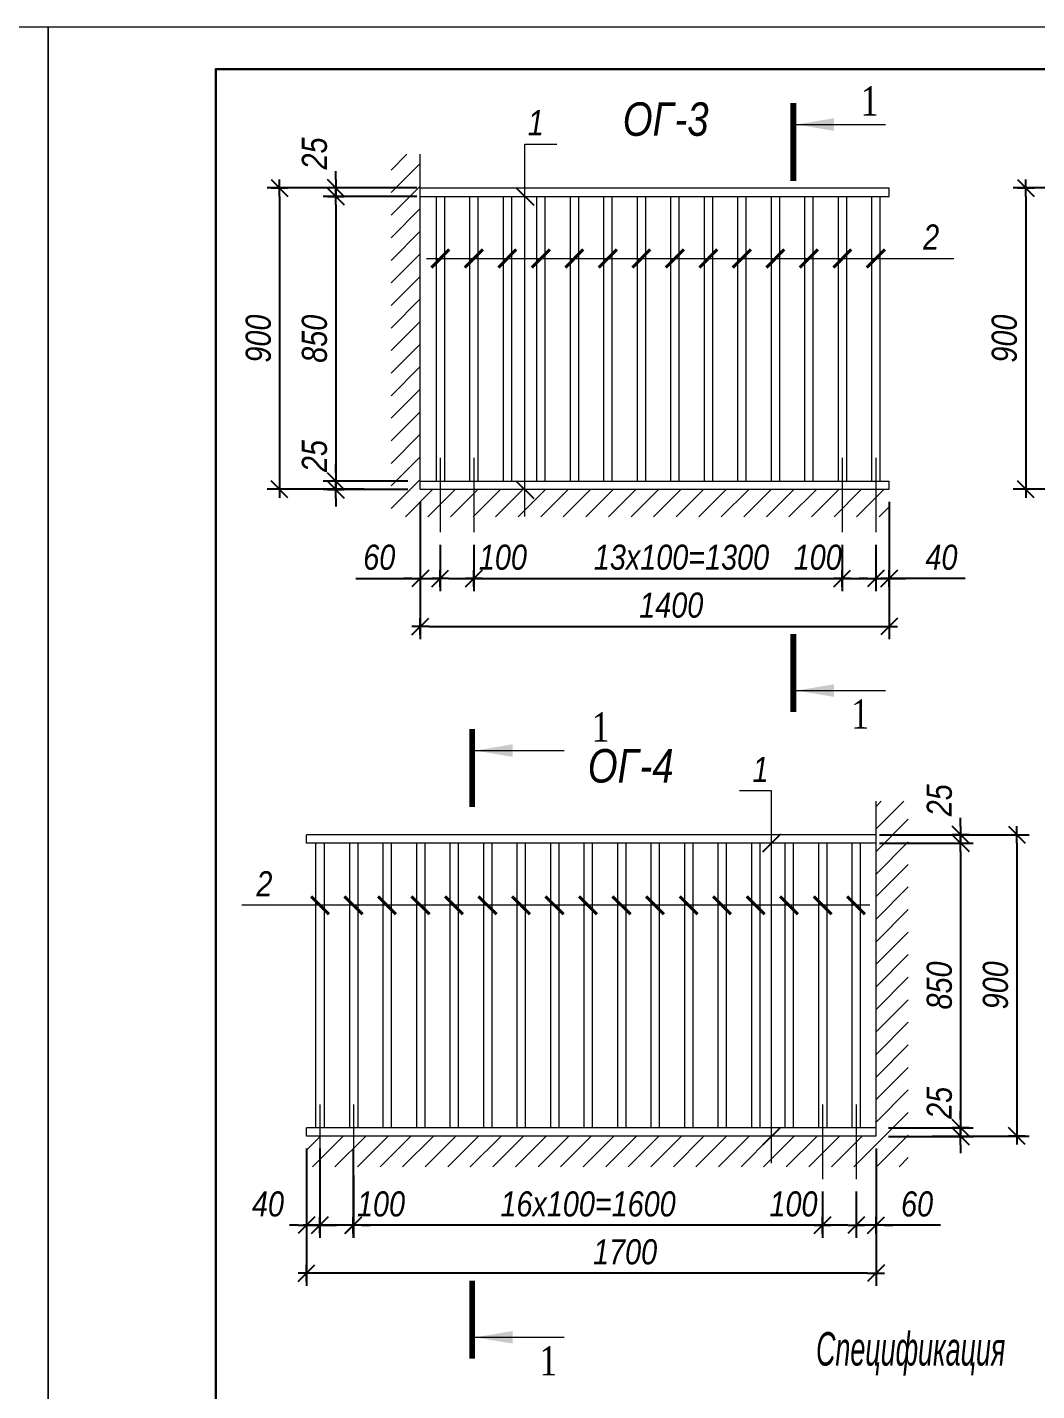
# Model space of a CAD drawing. Header units: millimetres. Extents: x 1582001 to 3303937, y 226471 to 491235.
# Drawn here: x 1770632 to 1782684, y 239887 to 256171 of the extents above; entities that cross this region are included whole.
import ezdxf

# ---------------------------------------------------------------- set-up
doc = ezdxf.new("R2010")
doc.units = ezdxf.units.MM
doc.layers.get('Defpoints').update_dxf_attribs({"color": 255, "lineweight": 30})
doc.layers.add('format', color=7, linetype='Continuous')
doc.layers.add('Rasmer', color=135, linetype='Continuous')
for name, color, linetype, lineweight in [('Конструктивный - Несущий_Ном_пера__1', 7, 'Continuous', 13), ('Размеры', 7, 'Continuous', 18), ('Текст', 202, 'Continuous', 15), ('Текст-пояснений', 135, 'Continuous', 15), ('Штриховки', 251, 'Continuous', 20)]:
    doc.layers.add(name, color=color, linetype=linetype, lineweight=lineweight)
doc.styles.add('Romant', font='times.ttf')
doc.styles.add('STYLE1', font='ARIALNI.TTF', dxfattribs={"height": 300})
doc.dimstyles.new('25', dxfattribs={"dimscale": 100, "dimtxt": 2.5, "dimasz": 1, "dimexe": 1.5, "dimexo": 1.5, "dimgap": 1, "dimtad": 1, "dimdec": 0, "dimlfac": 0.25, "dimzin": 0, "dimdsep": 46, "dimtxsty": 'STYLE1', "dimblk": 'dblk_0', "dimcen": 2, "dimdle": 1.5, "dimclrd": 256, "dimclre": 256, "dimadec": 0, "dimazin": 0, "dimtfac": 1, "dimtdec": 0, "dimtix": 1, "dimtmove": 1, "dimatfit": 3, "dimfxl": 0, "dimtolj": 1, "dimtzin": 0, "dimlwd": -1, "dimlwe": -1, "dimarcsym": 0})

# ---------------------------------------------------------------- blocks, each defined once
blk = doc.blocks.new('dblk_0')
at = {"color": 0, "linetype": 'ByBlock'}
for p, q in [((1, 1), (-1, -1)), ((-1, 0), (1, 0)), ((0, 1), (0, -1))]:
    blk.add_line(p, q, dxfattribs=at)
blk = doc.blocks.new('*D1045')
at = {"ltscale": 100, "transparency": 16777216}
for p, q in [((1774515, 254252), (1773495, 254252)), ((1773645, 254152), (1773645, 250753)), ((1774655, 250653), (1773495, 250653))]:
    blk.add_line(p, q, dxfattribs=at)
at = {"layer": 'Defpoints', "color": 0, "lineweight": -3, "ltscale": 100, "transparency": 16777216}
for p in [(1774665, 254252), (1773645, 250653), (1774805, 250653)]:
    blk.add_point(p, dxfattribs=at)
at = {"ltscale": 100, "transparency": 16777216, "xscale": 100, "yscale": 100, "zscale": 100}
for p, rotation in [((1773645, 254252), 90), ((1773645, 250653), 270)]:
    blk.add_blockref('dblk_0', p, dxfattribs=dict(at, rotation=rotation))
at = {"color": 0, "ltscale": 100, "transparency": 16777216, "insert": (1773392, 252453), "char_height": 300, "attachment_point": 5, "rotation": 90, "style": 'STYLE1'}
blk.add_mtext('\\A1;900', dxfattribs=at)
blk = doc.blocks.new('*D1046')
at = {"ltscale": 100, "transparency": 16777216}
for p, q in [((1774315, 254352), (1774315, 254452)), ((1775285, 254252), (1774165, 254252)), ((1774315, 254252), (1774315, 254151)), ((1775285, 254151), (1774165, 254151)), ((1774315, 254051), (1774315, 253951))]:
    blk.add_line(p, q, dxfattribs=at)
at = {"layer": 'Defpoints', "color": 0, "lineweight": -3, "ltscale": 100, "transparency": 16777216}
for p in [(1775435, 254252), (1774315, 254151), (1775435, 254151)]:
    blk.add_point(p, dxfattribs=at)
at = {"ltscale": 100, "transparency": 16777216, "xscale": 100, "yscale": 100, "zscale": 100}
for p, rotation in [((1774315, 254252), 270), ((1774315, 254151), 90)]:
    blk.add_blockref('dblk_0', p, dxfattribs=dict(at, rotation=rotation))
at = {"color": 0, "ltscale": 100, "transparency": 16777216, "insert": (1774062, 254664), "char_height": 300, "attachment_point": 5, "rotation": 90, "style": 'STYLE1'}
blk.add_mtext('\\A1;25', dxfattribs=at)
blk = doc.blocks.new('*D1047')
at = {"ltscale": 100, "transparency": 16777216}
for p, q in [((1775175, 254151), (1774165, 254151)), ((1774315, 254051), (1774315, 250850)), ((1775175, 250750), (1774165, 250750))]:
    blk.add_line(p, q, dxfattribs=at)
at = {"layer": 'Defpoints', "color": 0, "lineweight": -3, "ltscale": 100, "transparency": 16777216}
for p in [(1775325, 254151), (1774315, 250750), (1775325, 250750)]:
    blk.add_point(p, dxfattribs=at)
at = {"ltscale": 100, "transparency": 16777216, "xscale": 100, "yscale": 100, "zscale": 100}
for p, rotation in [((1774315, 254151), 90), ((1774315, 250750), 270)]:
    blk.add_blockref('dblk_0', p, dxfattribs=dict(at, rotation=rotation))
at = {"color": 0, "ltscale": 100, "transparency": 16777216, "insert": (1774062, 252451), "char_height": 300, "attachment_point": 5, "rotation": 90, "style": 'STYLE1'}
blk.add_mtext('\\A1;850', dxfattribs=at)
blk = doc.blocks.new('*D1048')
at = {"ltscale": 100, "transparency": 16777216}
for p, q in [((1774315, 250850), (1774315, 250950)), ((1775175, 250750), (1774165, 250750)), ((1775175, 250649), (1774165, 250649)), ((1774315, 250750), (1774315, 250649)), ((1774315, 250549), (1774315, 250449))]:
    blk.add_line(p, q, dxfattribs=at)
at = {"layer": 'Defpoints', "color": 0, "lineweight": -3, "ltscale": 100, "transparency": 16777216}
for p in [(1774315, 250649), (1775325, 250750), (1775325, 250649)]:
    blk.add_point(p, dxfattribs=at)
at = {"ltscale": 100, "transparency": 16777216, "xscale": 100, "yscale": 100, "zscale": 100}
for p, rotation in [((1774315, 250750), 270), ((1774315, 250649), 90)]:
    blk.add_blockref('dblk_0', p, dxfattribs=dict(at, rotation=rotation))
at = {"color": 0, "ltscale": 100, "transparency": 16777216, "insert": (1774062, 251050), "char_height": 300, "attachment_point": 5, "rotation": 90, "style": 'STYLE1'}
blk.add_mtext('\\A1;25', dxfattribs=at)
blk = doc.blocks.new('*D1067')
at = {"ltscale": 100, "transparency": 16777216}
for p, q in [((1775325, 250503), (1775325, 248865)), ((1780923, 250503), (1780923, 248865)), ((1775425, 249015), (1780823, 249015))]:
    blk.add_line(p, q, dxfattribs=at)
at = {"layer": 'Defpoints', "color": 0, "lineweight": -3, "ltscale": 100, "transparency": 16777216}
for p in [(1775325, 250653), (1780923, 250653), (1780923, 249015)]:
    blk.add_point(p, dxfattribs=at)
at = {"ltscale": 100, "transparency": 16777216, "xscale": 100, "yscale": 100, "zscale": 100, "rotation": 180}
blk.add_blockref('dblk_0', (1775325, 249015), dxfattribs=at)
at = {"ltscale": 100, "transparency": 16777216, "xscale": 100, "yscale": 100, "zscale": 100}
blk.add_blockref('dblk_0', (1780923, 249015), dxfattribs=at)
at = {"color": 0, "ltscale": 100, "transparency": 16777216, "insert": (1778321, 249268), "char_height": 300, "attachment_point": 5, "style": 'STYLE1'}
blk.add_mtext('\\A1;1400', dxfattribs=at)
blk = doc.blocks.new('*D1068')
at = {"ltscale": 100, "transparency": 16777216}
for p, q in [((1775325, 250503), (1775325, 249437)), ((1775563, 249990), (1775563, 249437)), ((1774556, 249587), (1775325, 249587)), ((1775225, 249587), (1775125, 249587)), ((1775325, 249587), (1775563, 249587)), ((1775325, 249587), (1775563, 249587)), ((1775663, 249587), (1775763, 249587))]:
    blk.add_line(p, q, dxfattribs=at)
at = {"layer": 'Defpoints', "color": 0, "lineweight": -3, "ltscale": 100, "transparency": 16777216}
for p in [(1775325, 250653), (1775563, 250140), (1775563, 249587)]:
    blk.add_point(p, dxfattribs=at)
at = {"ltscale": 100, "transparency": 16777216, "xscale": 100, "yscale": 100, "zscale": 100}
blk.add_blockref('dblk_0', (1775325, 249587), dxfattribs=at)
at = {"ltscale": 100, "transparency": 16777216, "xscale": 100, "yscale": 100, "zscale": 100, "rotation": 180}
blk.add_blockref('dblk_0', (1775563, 249587), dxfattribs=at)
at = {"color": 0, "ltscale": 100, "transparency": 16777216, "insert": (1774835, 249840), "char_height": 300, "attachment_point": 5, "style": 'STYLE1'}
blk.add_mtext('\\A1;60', dxfattribs=at)
blk = doc.blocks.new('*D1069')
at = {"ltscale": 100, "transparency": 16777216}
for p, q in [((1775563, 249990), (1775563, 249437)), ((1775963, 249990), (1775963, 249437)), ((1775663, 249587), (1775863, 249587))]:
    blk.add_line(p, q, dxfattribs=at)
at = {"layer": 'Defpoints', "color": 0, "lineweight": -3, "ltscale": 100, "transparency": 16777216}
for p in [(1775563, 250140), (1775963, 250140), (1775963, 249587)]:
    blk.add_point(p, dxfattribs=at)
at = {"ltscale": 100, "transparency": 16777216, "xscale": 100, "yscale": 100, "zscale": 100, "rotation": 180}
blk.add_blockref('dblk_0', (1775563, 249587), dxfattribs=at)
at = {"ltscale": 100, "transparency": 16777216, "xscale": 100, "yscale": 100, "zscale": 100}
blk.add_blockref('dblk_0', (1775963, 249587), dxfattribs=at)
at = {"color": 0, "ltscale": 100, "transparency": 16777216, "insert": (1776311, 249840), "char_height": 300, "attachment_point": 5, "style": 'STYLE1'}
blk.add_mtext('\\A1;100', dxfattribs=at)
blk = doc.blocks.new('*D1070')
at = {"ltscale": 100, "transparency": 16777216}
for p, q in [((1775963, 249990), (1775963, 249437)), ((1780923, 249990), (1780923, 249437)), ((1776063, 249587), (1780823, 249587))]:
    blk.add_line(p, q, dxfattribs=at)
at = {"layer": 'Defpoints', "color": 0, "lineweight": -3, "ltscale": 100, "transparency": 16777216}
for p in [(1775963, 250140), (1780923, 250140), (1780923, 249587)]:
    blk.add_point(p, dxfattribs=at)
at = {"ltscale": 100, "transparency": 16777216, "xscale": 100, "yscale": 100, "zscale": 100, "rotation": 180}
blk.add_blockref('dblk_0', (1775963, 249587), dxfattribs=at)
at = {"ltscale": 100, "transparency": 16777216, "xscale": 100, "yscale": 100, "zscale": 100}
blk.add_blockref('dblk_0', (1780923, 249587), dxfattribs=at)
at = {"color": 0, "ltscale": 100, "transparency": 16777216, "insert": (1778443, 249840), "char_height": 300, "attachment_point": 5, "style": 'STYLE1'}
blk.add_mtext('\\A1;13х100=1300', dxfattribs=at)
blk = doc.blocks.new('*D1071')
at = {"ltscale": 100, "transparency": 16777216}
for p, q in [((1780363, 249990), (1780363, 249437)), ((1780763, 249990), (1780763, 249437)), ((1780463, 249587), (1780663, 249587))]:
    blk.add_line(p, q, dxfattribs=at)
at = {"layer": 'Defpoints', "color": 0, "lineweight": -3, "ltscale": 100, "transparency": 16777216}
for p in [(1780363, 250140), (1780763, 250140), (1780763, 249587)]:
    blk.add_point(p, dxfattribs=at)
at = {"ltscale": 100, "transparency": 16777216, "xscale": 100, "yscale": 100, "zscale": 100, "rotation": 180}
blk.add_blockref('dblk_0', (1780363, 249587), dxfattribs=at)
at = {"ltscale": 100, "transparency": 16777216, "xscale": 100, "yscale": 100, "zscale": 100}
blk.add_blockref('dblk_0', (1780763, 249587), dxfattribs=at)
at = {"color": 0, "ltscale": 100, "transparency": 16777216, "insert": (1780070, 249840), "char_height": 300, "attachment_point": 5, "style": 'STYLE1'}
blk.add_mtext('\\A1;100', dxfattribs=at)
blk = doc.blocks.new('*D1072')
at = {"ltscale": 100, "transparency": 16777216}
for p, q in [((1780923, 250267), (1780923, 249437)), ((1780763, 249990), (1780763, 249437)), ((1780663, 249587), (1780563, 249587)), ((1780763, 249587), (1780923, 249587)), ((1780763, 249587), (1780923, 249587)), ((1781832, 249587), (1780923, 249587)), ((1781023, 249587), (1781123, 249587))]:
    blk.add_line(p, q, dxfattribs=at)
at = {"layer": 'Defpoints', "color": 0, "lineweight": -3, "ltscale": 100, "transparency": 16777216}
for p in [(1780923, 250417), (1780763, 250140), (1780923, 249587)]:
    blk.add_point(p, dxfattribs=at)
at = {"ltscale": 100, "transparency": 16777216, "xscale": 100, "yscale": 100, "zscale": 100}
blk.add_blockref('dblk_0', (1780763, 249587), dxfattribs=at)
at = {"ltscale": 100, "transparency": 16777216, "xscale": 100, "yscale": 100, "zscale": 100, "rotation": 180}
blk.add_blockref('dblk_0', (1780923, 249587), dxfattribs=at)
at = {"color": 0, "ltscale": 100, "transparency": 16777216, "insert": (1781547, 249840), "char_height": 300, "attachment_point": 5, "style": 'STYLE1'}
blk.add_mtext('\\A1;40', dxfattribs=at)
blk = doc.blocks.new('*D1073')
at = {"ltscale": 100, "transparency": 16777216}
for p, q in [((1781576, 246528), (1782596, 246528)), ((1782446, 246428), (1782446, 243029)), ((1781436, 242929), (1782596, 242929))]:
    blk.add_line(p, q, dxfattribs=at)
at = {"layer": 'Defpoints', "color": 0, "lineweight": -3, "ltscale": 100, "transparency": 16777216}
for p in [(1781426, 246528), (1781286, 242929), (1782446, 242929)]:
    blk.add_point(p, dxfattribs=at)
at = {"ltscale": 100, "transparency": 16777216, "xscale": 100, "yscale": 100, "zscale": 100}
for p, rotation in [((1782446, 246528), 90), ((1782446, 242929), 270)]:
    blk.add_blockref('dblk_0', p, dxfattribs=dict(at, rotation=rotation))
at = {"color": 0, "ltscale": 100, "transparency": 16777216, "insert": (1782193, 244729), "char_height": 300, "attachment_point": 5, "rotation": 90, "style": 'STYLE1'}
blk.add_mtext('\\A1;900', dxfattribs=at)
blk = doc.blocks.new('*D1074')
at = {"ltscale": 100, "transparency": 16777216}
for p, q in [((1781776, 246628), (1781776, 246728)), ((1780806, 246528), (1781926, 246528)), ((1780806, 246427), (1781926, 246427)), ((1781776, 246528), (1781776, 246427)), ((1781776, 246327), (1781776, 246227))]:
    blk.add_line(p, q, dxfattribs=at)
at = {"layer": 'Defpoints', "color": 0, "lineweight": -3, "ltscale": 100, "transparency": 16777216}
for p in [(1780656, 246528), (1780656, 246427), (1781776, 246427)]:
    blk.add_point(p, dxfattribs=at)
at = {"ltscale": 100, "transparency": 16777216, "xscale": 100, "yscale": 100, "zscale": 100}
for p, rotation in [((1781776, 246528), 270), ((1781776, 246427), 90)]:
    blk.add_blockref('dblk_0', p, dxfattribs=dict(at, rotation=rotation))
at = {"color": 0, "ltscale": 100, "transparency": 16777216, "insert": (1781523, 246939), "char_height": 300, "attachment_point": 5, "rotation": 90, "style": 'STYLE1'}
blk.add_mtext('\\A1;25', dxfattribs=at)
blk = doc.blocks.new('*D1075')
at = {"ltscale": 100, "transparency": 16777216}
for p, q in [((1780916, 246427), (1781926, 246427)), ((1781776, 246327), (1781776, 243126)), ((1780916, 243026), (1781926, 243026))]:
    blk.add_line(p, q, dxfattribs=at)
at = {"layer": 'Defpoints', "color": 0, "lineweight": -3, "ltscale": 100, "transparency": 16777216}
for p in [(1780766, 246427), (1780766, 243026), (1781776, 243026)]:
    blk.add_point(p, dxfattribs=at)
at = {"ltscale": 100, "transparency": 16777216, "xscale": 100, "yscale": 100, "zscale": 100}
for p, rotation in [((1781776, 246427), 90), ((1781776, 243026), 270)]:
    blk.add_blockref('dblk_0', p, dxfattribs=dict(at, rotation=rotation))
at = {"color": 0, "ltscale": 100, "transparency": 16777216, "insert": (1781523, 244727), "char_height": 300, "attachment_point": 5, "rotation": 90, "style": 'STYLE1'}
blk.add_mtext('\\A1;850', dxfattribs=at)
blk = doc.blocks.new('*D1076')
at = {"ltscale": 100, "transparency": 16777216}
for p, q in [((1781776, 243126), (1781776, 243226)), ((1780916, 243026), (1781926, 243026)), ((1781776, 243026), (1781776, 242925)), ((1780916, 242925), (1781926, 242925)), ((1781776, 242825), (1781776, 242725))]:
    blk.add_line(p, q, dxfattribs=at)
at = {"layer": 'Defpoints', "color": 0, "lineweight": -3, "ltscale": 100, "transparency": 16777216}
for p in [(1780766, 243026), (1780766, 242925), (1781776, 242925)]:
    blk.add_point(p, dxfattribs=at)
at = {"ltscale": 100, "transparency": 16777216, "xscale": 100, "yscale": 100, "zscale": 100}
for p, rotation in [((1781776, 243026), 270), ((1781776, 242925), 90)]:
    blk.add_blockref('dblk_0', p, dxfattribs=dict(at, rotation=rotation))
at = {"color": 0, "ltscale": 100, "transparency": 16777216, "insert": (1781523, 243325), "char_height": 300, "attachment_point": 5, "rotation": 90, "style": 'STYLE1'}
blk.add_mtext('\\A1;25', dxfattribs=at)
blk = doc.blocks.new('*D1079')
at = {"ltscale": 100, "transparency": 16777216}
for p, q in [((1773965, 242779), (1773965, 241141)), ((1780766, 242779), (1780766, 241141)), ((1780666, 241291), (1774065, 241291))]:
    blk.add_line(p, q, dxfattribs=at)
at = {"layer": 'Defpoints', "color": 0, "lineweight": -3, "ltscale": 100, "transparency": 16777216}
for p in [(1773965, 242929), (1780766, 242929), (1773965, 241291)]:
    blk.add_point(p, dxfattribs=at)
at = {"ltscale": 100, "transparency": 16777216, "xscale": 100, "yscale": 100, "zscale": 100, "rotation": 180}
blk.add_blockref('dblk_0', (1773965, 241291), dxfattribs=at)
at = {"ltscale": 100, "transparency": 16777216, "xscale": 100, "yscale": 100, "zscale": 100}
blk.add_blockref('dblk_0', (1780766, 241291), dxfattribs=at)
at = {"color": 0, "ltscale": 100, "transparency": 16777216, "insert": (1777770, 241544), "char_height": 300, "attachment_point": 5, "style": 'STYLE1'}
blk.add_mtext('\\A1;1700', dxfattribs=at)
blk = doc.blocks.new('*D1080')
at = {"ltscale": 100, "transparency": 16777216}
for p, q in [((1780766, 242779), (1780766, 241713)), ((1780528, 242265), (1780528, 241713)), ((1780428, 241863), (1780328, 241863)), ((1780766, 241863), (1780528, 241863)), ((1780766, 241863), (1780528, 241863)), ((1781535, 241863), (1780766, 241863)), ((1780866, 241863), (1780966, 241863))]:
    blk.add_line(p, q, dxfattribs=at)
at = {"layer": 'Defpoints', "color": 0, "lineweight": -3, "ltscale": 100, "transparency": 16777216}
for p in [(1780766, 242929), (1780528, 242415), (1780528, 241863)]:
    blk.add_point(p, dxfattribs=at)
at = {"ltscale": 100, "transparency": 16777216, "xscale": 100, "yscale": 100, "zscale": 100}
blk.add_blockref('dblk_0', (1780528, 241863), dxfattribs=at)
at = {"ltscale": 100, "transparency": 16777216, "xscale": 100, "yscale": 100, "zscale": 100, "rotation": 180}
blk.add_blockref('dblk_0', (1780766, 241863), dxfattribs=at)
at = {"color": 0, "ltscale": 100, "transparency": 16777216, "insert": (1781256, 242116), "char_height": 300, "attachment_point": 5, "style": 'STYLE1'}
blk.add_mtext('\\A1;60', dxfattribs=at)
blk = doc.blocks.new('*D1081')
at = {"ltscale": 100, "transparency": 16777216}
for p, q in [((1780128, 242265), (1780128, 241713)), ((1780528, 242265), (1780528, 241713)), ((1780428, 241863), (1780228, 241863))]:
    blk.add_line(p, q, dxfattribs=at)
at = {"layer": 'Defpoints', "color": 0, "lineweight": -3, "ltscale": 100, "transparency": 16777216}
for p in [(1780128, 242415), (1780528, 242415), (1780128, 241863)]:
    blk.add_point(p, dxfattribs=at)
at = {"ltscale": 100, "transparency": 16777216, "xscale": 100, "yscale": 100, "zscale": 100, "rotation": 180}
blk.add_blockref('dblk_0', (1780128, 241863), dxfattribs=at)
at = {"ltscale": 100, "transparency": 16777216, "xscale": 100, "yscale": 100, "zscale": 100}
blk.add_blockref('dblk_0', (1780528, 241863), dxfattribs=at)
at = {"color": 0, "ltscale": 100, "transparency": 16777216, "insert": (1779780, 242116), "char_height": 300, "attachment_point": 5, "style": 'STYLE1'}
blk.add_mtext('\\A1;100', dxfattribs=at)
blk = doc.blocks.new('*D1082')
at = {"ltscale": 100, "transparency": 16777216}
for p, q in [((1774528, 242462), (1774528, 241713)), ((1780128, 242265), (1780128, 241713)), ((1780028, 241863), (1774628, 241863))]:
    blk.add_line(p, q, dxfattribs=at)
at = {"layer": 'Defpoints', "color": 0, "lineweight": -3, "ltscale": 100, "transparency": 16777216}
for p in [(1774528, 242612), (1780128, 242415), (1774528, 241863)]:
    blk.add_point(p, dxfattribs=at)
at = {"ltscale": 100, "transparency": 16777216, "xscale": 100, "yscale": 100, "zscale": 100, "rotation": 180}
blk.add_blockref('dblk_0', (1774528, 241863), dxfattribs=at)
at = {"ltscale": 100, "transparency": 16777216, "xscale": 100, "yscale": 100, "zscale": 100}
blk.add_blockref('dblk_0', (1780128, 241863), dxfattribs=at)
at = {"color": 0, "ltscale": 100, "transparency": 16777216, "insert": (1777328, 242116), "char_height": 300, "attachment_point": 5, "style": 'STYLE1'}
blk.add_mtext('\\A1;16х100=1600', dxfattribs=at)
blk = doc.blocks.new('*D1077')
at = {"ltscale": 100, "transparency": 16777216}
for p, q in [((1774125, 242779), (1774125, 241713)), ((1774525, 242779), (1774525, 241713)), ((1774025, 241863), (1773925, 241863)), ((1774525, 241863), (1774125, 241863)), ((1774625, 241863), (1774725, 241863))]:
    blk.add_line(p, q, dxfattribs=at)
at = {"layer": 'Defpoints', "color": 0, "lineweight": -3, "ltscale": 100, "transparency": 16777216}
for p in [(1774125, 242929), (1774525, 242929), (1774125, 241863)]:
    blk.add_point(p, dxfattribs=at)
at = {"ltscale": 100, "transparency": 16777216, "xscale": 100, "yscale": 100, "zscale": 100}
blk.add_blockref('dblk_0', (1774125, 241863), dxfattribs=at)
at = {"ltscale": 100, "transparency": 16777216, "xscale": 100, "yscale": 100, "zscale": 100, "rotation": 180}
blk.add_blockref('dblk_0', (1774525, 241863), dxfattribs=at)
at = {"color": 0, "ltscale": 100, "transparency": 16777216, "insert": (1774856, 242116), "char_height": 300, "attachment_point": 5, "style": 'STYLE1'}
blk.add_mtext('\\A1;100', dxfattribs=at)
blk = doc.blocks.new('*D1078')
at = {"ltscale": 100, "transparency": 16777216}
for p, q in [((1774125, 242779), (1774125, 241713)), ((1773965, 242542), (1773965, 241713)), ((1773865, 241863), (1773765, 241863)), ((1774125, 241863), (1773965, 241863)), ((1774225, 241863), (1774325, 241863))]:
    blk.add_line(p, q, dxfattribs=at)
at = {"layer": 'Defpoints', "color": 0, "lineweight": -3, "ltscale": 100, "transparency": 16777216}
for p in [(1774125, 242929), (1773965, 242692), (1773965, 241863)]:
    blk.add_point(p, dxfattribs=at)
at = {"ltscale": 100, "transparency": 16777216, "xscale": 100, "yscale": 100, "zscale": 100}
blk.add_blockref('dblk_0', (1773965, 241863), dxfattribs=at)
at = {"ltscale": 100, "transparency": 16777216, "xscale": 100, "yscale": 100, "zscale": 100, "rotation": 180}
blk.add_blockref('dblk_0', (1774125, 241863), dxfattribs=at)
at = {"color": 0, "ltscale": 100, "transparency": 16777216, "insert": (1773506, 242116), "char_height": 300, "attachment_point": 5, "style": 'STYLE1'}
blk.add_mtext('\\A1;40', dxfattribs=at)
blk = doc.blocks.new('*D1083')
at = {"ltscale": 100, "transparency": 16777216}
for p, q in [((1783423, 254252), (1782403, 254252)), ((1782553, 254152), (1782553, 250753)), ((1783563, 250653), (1782403, 250653))]:
    blk.add_line(p, q, dxfattribs=at)
at = {"layer": 'Defpoints', "color": 0, "lineweight": -3, "ltscale": 100, "transparency": 16777216}
for p in [(1783573, 254252), (1782553, 250653), (1783713, 250653)]:
    blk.add_point(p, dxfattribs=at)
at = {"ltscale": 100, "transparency": 16777216, "xscale": 100, "yscale": 100, "zscale": 100}
for p, rotation in [((1782553, 254252), 90), ((1782553, 250653), 270)]:
    blk.add_blockref('dblk_0', p, dxfattribs=dict(at, rotation=rotation))
at = {"color": 0, "ltscale": 100, "transparency": 16777216, "insert": (1782299, 252453), "char_height": 300, "attachment_point": 5, "rotation": 90, "style": 'STYLE1'}
blk.add_mtext('\\A1;900', dxfattribs=at)

msp = doc.modelspace()

# ---------------------------------------------------------------- hatches: boundary and pattern name
at = {"layer": 'Штриховки', "ltscale": 100}
h = msp.add_hatch(dxfattribs=at)
h.set_pattern_fill('ANSI31', color=256, scale=60, style=0)
h.set_pattern_definition([(45, (90687.27, 106338.23), (-134.703842, 134.703842), [])])
h.paths.add_polyline_path([(1775324.7, 254653.8), (1774977, 254653.8), (1774977, 250324.3), (1780923.2, 250324.3), (1780923.2, 250653.3), (1775324.7, 250649.3)])
h = msp.add_hatch(dxfattribs=at)
h.set_pattern_fill('ANSI31', color=256, scale=60, style=0)
h.set_pattern_definition([(45, (91537.24, 88411.76), (-134.703842, 134.703842), [])])
h.paths.add_polyline_path([(1773965.2, 242928.9), (1773965.2, 242560.7), (1781151, 242560.7), (1781151, 246926.5), (1780766.3, 246926.5), (1780766.3, 242924.9)])

# ---------------------------------------------------------------- linework, layer by layer
at = {"layer": 'format', "linetype": 'Continuous', "lineweight": 30}
msp.add_lwpolyline([(1772882.4, 226971.3), (1791382.4, 226971.3), (1791382.4, 255671.3), (1772882.4, 255671.3)], close=True, dxfattribs=at)
at = {"layer": 'Rasmer'}
for p, q in [((1776467.2, 254257.3), (1776679.4, 254045.2)), ((1776467.2, 250755.3), (1776679.4, 250543.2)), ((1779623.8, 246533), (1779411.7, 246320.9)), ((1779623.8, 243031), (1779411.7, 242818.9))]:
    msp.add_line(p, q, dxfattribs=at)
at = {"layer": 'Rasmer', "lineweight": 40}
for p, q in [((1775669.5, 253515.8), (1775457.4, 253303.7)), ((1776069.5, 253515.8), (1775857.4, 253303.7)), ((1776469.5, 253515.8), (1776257.4, 253303.7)), ((1776869.5, 253515.8), (1776657.4, 253303.7)), ((1777269.5, 253515.8), (1777057.4, 253303.7)), ((1777669.5, 253515.8), (1777457.4, 253303.7)), ((1778069.5, 253515.8), (1777857.4, 253303.7)), ((1778469.5, 253515.8), (1778257.4, 253303.7)), ((1778869.5, 253515.8), (1778657.4, 253303.7)), ((1779269.5, 253515.8), (1779057.4, 253303.7)), ((1779669.5, 253515.8), (1779457.4, 253303.7)), ((1780069.5, 253515.8), (1779857.4, 253303.7)), ((1780469.5, 253515.8), (1780257.4, 253303.7)), ((1780869.5, 253515.8), (1780657.4, 253303.7)), ((1774021.5, 245791.5), (1774233.6, 245579.4)), ((1774421.5, 245791.5), (1774633.6, 245579.4)), ((1774821.5, 245791.5), (1775033.6, 245579.4)), ((1775221.5, 245791.5), (1775433.6, 245579.4)), ((1775621.5, 245791.5), (1775833.6, 245579.4)), ((1776021.5, 245791.5), (1776233.6, 245579.4)), ((1776421.5, 245791.5), (1776633.6, 245579.4)), ((1776821.5, 245791.5), (1777033.6, 245579.4)), ((1777221.5, 245791.5), (1777433.6, 245579.4)), ((1777621.5, 245791.5), (1777833.6, 245579.4)), ((1778021.5, 245791.5), (1778233.6, 245579.4)), ((1778421.5, 245791.5), (1778633.6, 245579.4)), ((1778821.5, 245791.5), (1779033.6, 245579.4)), ((1779221.5, 245791.5), (1779433.6, 245579.4)), ((1779621.5, 245791.5), (1779833.6, 245579.4)), ((1780021.5, 245791.5), (1780233.6, 245579.4)), ((1780421.5, 245791.5), (1780633.6, 245579.4))]:
    msp.add_line(p, q, dxfattribs=at)
at = {"layer": 'Конструктивный - Несущий_Ном_пера__1', "color": 24, "linetype": 'Continuous'}
for p, q in [((1775324.7, 250653.3), (1775324.7, 254653.8)), ((1775324.7, 254252.5), (1780923.2, 254252.5)), ((1775324.7, 254252.5), (1780923.2, 254252.5)), ((1780923.2, 254151.3), (1780923.2, 254252.5)), ((1775324.7, 254151.3), (1780923.2, 254151.3)), ((1775513.2, 254151.3), (1775513.2, 250750.5)), ((1775613.2, 254151.3), (1775613.2, 250750.5)), ((1775913.2, 254151.3), (1775913.2, 250750.5)), ((1776013.2, 254151.3), (1776013.2, 250750.5)), ((1776313.2, 254151.3), (1776313.2, 250750.5)), ((1776413.2, 254151.3), (1776413.2, 250750.5)), ((1776713.2, 254151.3), (1776713.2, 250750.5)), ((1776813.2, 254151.3), (1776813.2, 250750.5)), ((1777113.2, 254151.3), (1777113.2, 250750.5)), ((1777213.2, 254151.3), (1777213.2, 250750.5)), ((1777513.2, 254151.3), (1777513.2, 250750.5)), ((1777613.2, 254151.3), (1777613.2, 250750.5)), ((1777913.2, 254151.3), (1777913.2, 250750.5)), ((1778013.2, 254151.3), (1778013.2, 250750.5)), ((1778313.2, 254151.3), (1778313.2, 250750.5)), ((1778413.2, 254151.3), (1778413.2, 250750.5)), ((1778713.2, 254151.3), (1778713.2, 250750.5)), ((1778813.2, 254151.3), (1778813.2, 250750.5)), ((1779113.2, 254151.3), (1779113.2, 250750.5)), ((1779213.2, 254151.3), (1779213.2, 250750.5)), ((1779513.2, 254151.3), (1779513.2, 250750.5)), ((1779613.2, 254151.3), (1779613.2, 250750.5)), ((1779913.2, 254151.3), (1779913.2, 250750.5)), ((1780013.2, 254151.3), (1780013.2, 250750.5)), ((1780313.2, 254151.3), (1780313.2, 250750.5)), ((1780413.2, 254151.3), (1780413.2, 250750.5)), ((1780713.2, 254151.3), (1780713.2, 250750.5)), ((1780813.2, 254151.3), (1780813.2, 250750.5)), ((1775324.7, 250750.5), (1780923.2, 250750.5)), ((1775324.7, 250653.3), (1780923.2, 250653.3)), ((1780923.2, 250653.3), (1780923.2, 250750.5)), ((1780766.3, 242928.9), (1780766.3, 246929.4)), ((1773965.2, 246426.9), (1773965.2, 246528.1)), ((1780766.3, 246528.1), (1773965.2, 246528.1)), ((1780766.3, 246528.1), (1773965.2, 246528.1)), ((1780766.3, 246426.9), (1773965.2, 246426.9)), ((1774075.1, 246426.9), (1774075.1, 243026.1)), ((1774175.1, 246426.9), (1774175.1, 243026.1)), ((1774477.8, 246426.9), (1774477.8, 243026.1)), ((1774577.8, 246426.9), (1774577.8, 243026.1)), ((1774877.8, 246426.9), (1774877.8, 243026.1)), ((1774977.8, 246426.9), (1774977.8, 243026.1)), ((1775277.8, 246426.9), (1775277.8, 243026.1)), ((1775377.8, 246426.9), (1775377.8, 243026.1)), ((1775677.8, 246426.9), (1775677.8, 243026.1)), ((1775777.8, 246426.9), (1775777.8, 243026.1)), ((1776077.8, 246426.9), (1776077.8, 243026.1)), ((1776177.8, 246426.9), (1776177.8, 243026.1)), ((1776477.8, 246426.9), (1776477.8, 243026.1)), ((1776577.8, 246426.9), (1776577.8, 243026.1)), ((1776877.8, 246426.9), (1776877.8, 243026.1)), ((1776977.8, 246426.9), (1776977.8, 243026.1)), ((1777277.8, 246426.9), (1777277.8, 243026.1)), ((1777377.8, 246426.9), (1777377.8, 243026.1)), ((1777677.8, 246426.9), (1777677.8, 243026.1)), ((1777777.8, 246426.9), (1777777.8, 243026.1)), ((1778077.8, 246426.9), (1778077.8, 243026.1)), ((1778177.8, 246426.9), (1778177.8, 243026.1)), ((1778477.8, 246426.9), (1778477.8, 243026.1)), ((1778577.8, 246426.9), (1778577.8, 243026.1)), ((1778877.8, 246426.9), (1778877.8, 243026.1)), ((1778977.8, 246426.9), (1778977.8, 243026.1)), ((1779277.8, 246426.9), (1779277.8, 243026.1)), ((1779377.8, 246426.9), (1779377.8, 243026.1)), ((1779677.8, 246426.9), (1779677.8, 243026.1)), ((1779777.8, 246426.9), (1779777.8, 243026.1)), ((1780077.8, 246426.9), (1780077.8, 243026.1)), ((1780177.8, 246426.9), (1780177.8, 243026.1)), ((1780477.8, 246426.9), (1780477.8, 243026.1)), ((1780577.8, 246426.9), (1780577.8, 243026.1)), ((1773965.2, 242928.9), (1773965.2, 243026.1)), ((1780766.3, 243026.1), (1773965.2, 243026.1)), ((1780766.3, 242928.9), (1773965.2, 242928.9))]:
    msp.add_line(p, q, dxfattribs=at)
at = {"layer": 'Размеры', "ltscale": 100}
for p, q in [((1776573.3, 250329.8), (1776573.3, 254775.5)), ((1776573.3, 254775.5), (1776953.3, 254775.5)), ((1775399.5, 253409.8), (1781694.4, 253409.8)), ((1775563.2, 251029.8), (1775563.2, 250139.8)), ((1775963.2, 251029.8), (1775963.2, 250139.8)), ((1780363.2, 251029.8), (1780363.2, 250139.8)), ((1780763.2, 251029.8), (1780763.2, 250139.8)), ((1779517.7, 247051.2), (1779137.7, 247051.2)), ((1779517.7, 242605.4), (1779517.7, 247051.2)), ((1780691.5, 245685.4), (1773193.9, 245685.4)), ((1774125.1, 243305.4), (1774125.1, 242415.4)), ((1774527.8, 243305.4), (1774527.8, 242415.4)), ((1780127.8, 243305.4), (1780127.8, 242415.4)), ((1780527.8, 243305.4), (1780527.8, 242415.4))]:
    msp.add_line(p, q, dxfattribs=at)
at = {"layer": 'Текст-пояснений', "linetype": 'Continuous', "ltscale": 2}
for p, q in [((1779813.8, 255009.9), (1780879.9, 255009.9)), ((1779813.8, 248249.4), (1780879.9, 248249.4)), ((1775978.3, 247532.6), (1777044.4, 247532.6)), ((1775978.3, 240525.1), (1777044.4, 240525.1))]:
    msp.add_line(p, q, dxfattribs=at)
at = {"layer": 'Текст-пояснений', "color": 0, "linetype": 'ByBlock'}
for points in [[(1749882.4, 226471.3), (1770882.4, 226471.3), (1770882.4, 256171.3), (1749882.4, 256171.3)], [(1770882.4, 226471.3), (1791882.4, 226471.3), (1791882.4, 256171.3), (1770882.4, 256171.3)]]:
    msp.add_lwpolyline(points, close=True, dxfattribs=at)
at = {"layer": 'Текст-пояснений', "linetype": 'Continuous', "ltscale": 2, "const_width": 70}
for points in [[(1779778.8, 254334.7), (1779778.8, 255265.8)], [(1779778.8, 248924.6), (1779778.8, 247993.5)], [(1775943.3, 246857.4), (1775943.3, 247788.5)], [(1775943.3, 241200.3), (1775943.3, 240269.2)]]:
    msp.add_lwpolyline(points, dxfattribs=at)
at = {"layer": 'Текст-пояснений', "linetype": 'Continuous', "ltscale": 2}
for points in [[(1779813.8, 255009.9), (1780264.5, 254934.5), (1780264.5, 255085.3)], [(1779813.8, 248249.4), (1780264.5, 248324.8), (1780264.5, 248174)], [(1775978.3, 247532.6), (1776429, 247457.2), (1776429, 247608)], [(1775978.3, 240525.1), (1776429, 240600.5), (1776429, 240449.6)]]:
    msp.add_solid(points, dxfattribs=at)

# ---------------------------------------------------------------- texts
at = {"layer": 'Текст', "style": 'STYLE1', "width": 0.7}
msp.add_text('Спецификация', height=400, dxfattribs=at).set_placement((1780049.8, 240187.4))
at = {"layer": 'Текст', "ltscale": 2, "char_height": 300, "width": 6024.46, "attachment_point": 5, "style": 'STYLE1'}
for s, insert in [('1', (1776703.8, 255031.9)), ('2', (1781424.9, 253666.1)), ('1', (1779387.2, 247307.5)), ('2', (1773463.4, 245941.8))]:
    msp.add_mtext(s, dxfattribs=dict(at, insert=insert))
at = {"layer": 'Текст', "color": 1, "ltscale": 2, "char_height": 400, "width": 6024.46, "attachment_point": 5, "style": 'STYLE1'}
for s, insert in [('ОГ-3', (1778254.3, 255072)), ('ОГ-4', (1777836.7, 247347.6))]:
    msp.add_mtext(s, dxfattribs=dict(at, insert=insert))
at = {"layer": 'Текст-пояснений', "linetype": 'Continuous', "ltscale": 2, "style": 'Romant', "width": 0.8}
for p in [(1780582.4, 255116.2), (1780470.8, 247793.9), (1777371, 247638.9), (1776746.9, 240069.5)]:
    msp.add_text('1', height=350, dxfattribs=at).set_placement(p)

# ---------------------------------------------------------------- dimensions: what is measured, and where the dimension line sits
at = {"ltscale": 100}
for base, p1, p2, angle, picture, middle in [((1774314.7, 254151.3), (1775434.7, 254252.5), (1775434.7, 254151.3), 90, '*D1046', (1774314.7, 254663.8)), ((1774314.7, 250649.3), (1775324.7, 250750.5), (1775324.7, 250649.3), 90, '*D1048', (1774314.7, 251049.8)), ((1781776.3, 246426.9), (1780656.3, 246528.1), (1780656.3, 246426.9), 90, '*D1074', (1781776.3, 246939.4)), ((1781776.3, 242924.9), (1780766.3, 243026.1), (1780766.3, 242924.9), 90, '*D1076', (1781776.3, 243325.4)), ((1773965.2, 241862.8), (1774125.1, 242928.9), (1773965.2, 242692.5), 180, '*D1078', (1773505.6, 241862.8)), ((1773965.2, 241291), (1780766.3, 242928.9), (1773965.2, 242928.9), 180, '*D1079', (1777769.9, 241291)), ((1774125.1, 241862.8), (1774524.8, 242928.9), (1774125.1, 242928.9), 180, '*D1077', (1774856.5, 241862.8)), ((1780527.8, 241862.8), (1780766.3, 242928.9), (1780527.8, 242415.4), 180, '*D1080', (1781256.5, 241862.8)), ((1780127.8, 241862.8), (1780527.8, 242415.4), (1780127.8, 242415.4), 180, '*D1081', (1779779.7, 241862.8))]:
    dim = msp.add_linear_dim(base=base, p1=p1, p2=p2, angle=angle, dimstyle='25', override={"dimscale": 100}, dxfattribs=at)
    dim.commit()
    dim.dimension.update_dxf_attribs({"geometry": picture, "text_midpoint": middle, "dimtype": 160})
for base, p1, p2, picture, middle in [((1773644.7, 250653.3), (1774664.7, 254252.5), (1774804.7, 250653.3), '*D1045', (1773391.6, 252452.9)), ((1774314.7, 250750.5), (1775324.7, 254151.3), (1775324.7, 250750.5), '*D1047', (1774061.6, 252450.9)), ((1782552.6, 250653.3), (1783572.6, 254252.5), (1783712.6, 250653.3), '*D1083', (1782299.4, 252452.9)), ((1782446.3, 242928.9), (1781426.3, 246528.1), (1781286.3, 242928.9), '*D1073', (1782193.1, 244728.5)), ((1781776.3, 243026.1), (1780766.3, 246426.9), (1780766.3, 243026.1), '*D1075', (1781523.1, 244726.5))]:
    dim = msp.add_linear_dim(base=base, p1=p1, p2=p2, angle=90, dimstyle='25', override={"dimscale": 100}, dxfattribs=at)
    dim.commit()
    dim.dimension.update_dxf_attribs({"geometry": picture, "text_midpoint": middle})
for base, p1, p2, picture, middle in [((1775563.2, 249587.1), (1775324.7, 250653.3), (1775563.2, 250139.8), '*D1068', (1774834.6, 249587.1)), ((1780923.2, 249015.3), (1775324.7, 250653.3), (1780923.2, 250653.3), '*D1067', (1778321.1, 249015.3)), ((1780923.2, 249587.1), (1780763.2, 250139.8), (1780923.2, 250416.8), '*D1072', (1781546.8, 249587.1)), ((1775963.2, 249587.1), (1775563.2, 250139.8), (1775963.2, 250139.8), '*D1069', (1776311.3, 249587.1)), ((1780763.2, 249587.1), (1780363.2, 250139.8), (1780763.2, 250139.8), '*D1071', (1780070.2, 249587.1))]:
    dim = msp.add_linear_dim(base=base, p1=p1, p2=p2, dimstyle='25', override={"dimscale": 100}, dxfattribs=at)
    dim.commit()
    dim.dimension.update_dxf_attribs({"geometry": picture, "text_midpoint": middle, "dimtype": 160})
dim = msp.add_linear_dim(base=(1780923.2, 249587.1), p1=(1775963.2, 250139.8), p2=(1780923.2, 250139.8), text='13х100=1300', dimstyle='25', override={"dimscale": 100}, dxfattribs=at)
dim.commit()
dim.dimension.update_dxf_attribs({"geometry": '*D1070', "text_midpoint": (1778443.2, 249840.3)})
dim = msp.add_linear_dim(base=(1774527.8, 241862.8), p1=(1780127.8, 242415.4), p2=(1774527.8, 242611.8), angle=180, text='16х100=1600', dimstyle='25', override={"dimscale": 100}, dxfattribs=at)
dim.commit()
dim.dimension.update_dxf_attribs({"geometry": '*D1082', "text_midpoint": (1777327.8, 242115.9)})

doc.saveas('drawing.dxf')
